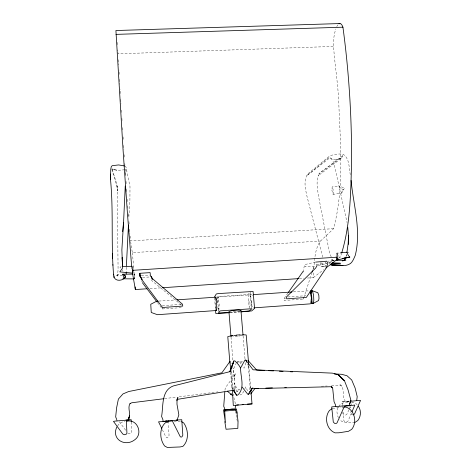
<?xml version="1.0" encoding="UTF-8"?>
<svg xmlns="http://www.w3.org/2000/svg" width="471" height="471" viewBox="0 0 471 471"><rect width="100%" height="100%" fill="white"/><g stroke="black" fill="none" stroke-linecap="round" stroke-linejoin="round"><path stroke-width="0.35" stroke-dasharray="2.35 1.77" d="M117.297 190.661L117.308 185.91L117.297 190.661L116.867 184.232L111.874 168.512M215.276 298.844L215.959 308.894M125.604 175.777L126.104 168.318L125.763 170.308M336.188 256.036L336.212 254.375M287.969 293.003L284.178 298.426L284.137 300.451L303.348 299.109L311.867 272.874M126.363 267.216L126.293 271.596M303.348 299.109L303.412 297.089M307.41 278.037L313.268 277.643L313.509 271.696M250.931 305.602L250.966 304.749M313.674 268.811C314.811 259.468 314.693 248.876 320.574 241.028L333.574 228.676C344.448 187.446 340.321 143.938 338.737 101.807C337.89 82.007 334.333 62.349 333.333 42.631C333.68 38.033 334.339 33.435 335.782 29.043M128.854 216.99L129.902 201.223L129.996 186.528L125.963 167.017L125.239 166.075M224.991 390.212L225.179 388.357L226.062 386.879L235.812 373.35L234.523 376.005L234.27 379.214L233.534 369.04L232.539 367.15M249.754 389.623L250.083 386.491L248.488 367.521L247.516 364.248M303.118 272.061L304.537 264.625L314.899 262.253M245.897 362.817L244.06 368.21L242.536 365.773M346.621 254.069L345.997 256.442L346.338 257.937M337.942 407.762L336.948 411.607L337.33 415.322L338.508 417.718M234.676 389.011L235.047 387.78L233.534 369.04L235.971 363.612M312.927 269.583L314.157 266.221L314.569 266.197L304.955 266.827L305.343 266.804M341.469 193.204L343.789 190.001L340.445 188.129L339.261 186.616L339.438 186.057L344.713 188.276L341.917 191.244L341.21 192.451L341.469 193.204L333.138 194.323L332.626 193.805L331.702 189.024L332.361 186.769L339.438 186.057M338.596 258.302L340.321 256.989L341.504 253.581M244.891 388.911L245.615 386.921L248.364 392.249M351.454 413.026L348.075 420.992L346.426 422.175L344.46 421.486L343.63 420.008L342.811 412.16M348.911 409.799L346.833 414.339L345.637 415.081L343.877 414.633L343.129 411.995M349.205 409.152L350.395 406.555M350.689 405.908L352.473 402.016M333.138 194.323L333.721 192.174L332.361 186.769M232.957 395.499L233.622 394.121M346.032 256.371L346.691 255.17M336.747 26.67L337.801 24.916M243.907 391.171L241.676 394.751L239.816 394.904M338.784 406.561L340.044 404.754L342.847 402.94L350.818 402.452M218.897 310.324L219.186 304.26L218.097 297.048L217.82 303.118L218.897 310.324L217.384 310.448M117.62 425.902L119.151 423.841L122.454 421.963L125.033 421.557M252.368 388.145L253.08 387.197M217.578 303.065L217.072 296.589L247.045 294.652L248.07 294.457L250.395 291.867L251.785 307.999M331.761 261.275L332.396 260.64L328.134 261.158M313.268 277.643L323.63 269.73M121.159 266.545L119.94 267.387L121.076 268.6M332.396 260.64L329.529 262.388L329.612 263.931M236.118 391.742L239.98 389.935M239.521 311.001L237.767 311.307A5.652 0.577 -4.7 0 1 231.638 311.79M331.525 385.861L340.286 385.566L341.864 386.055L339.962 384.66C344.513 387.297 342.705 393.391 343.412 397.665L344.937 400.338L345.066 401.569L349.794 401.068M318.16 265.45L326.78 263.642L317.601 264.237M320.48 262.471L320.969 266.498L325.979 265.909M326.097 265.88L321.864 266.651L326.226 266.021M233.216 335.717L234.105 335.587M164.632 398.613L176.301 397.141M179.215 396.776L215.665 392.166M216.395 392.078L217.855 391.89M332.573 408.381L341.063 407.403M355.016 422.393C349.782 422.811 343.218 424.094 339.544 419.337M238.703 336.064L239.81 335.947M236.277 362.175L242.494 361.675M241.976 362.146L237.219 362.552M342.446 405.413L342.064 401.757L349.629 401.045M124.797 169.784L118.674 170.266L112.557 169.483L116.82 170.29L112.746 169.413L111.992 168.665M240.01 389.682L238.779 389.788L237.408 388.604L235.588 386.173L234.646 383.035L235.047 387.78L238.102 392.849M237.072 361.404L238.927 361.263L241.07 363.983M349.535 401.363L345.066 401.569M237.543 336.188L233.021 336.453M284.178 298.426L285.603 298.326M157.426 302.535L162.295 308.964L182.171 307.575M230.172 312.397L240.41 311.672M229.901 312.685L240.139 311.961M158.774 301.081L176.331 299.88M216.566 297.13L252.415 294.681M293.38 291.879L309.476 290.778M162.336 305.685L181.123 304.378M287.805 296.977L305.903 295.717M150.002 288.57L160.982 287.834M299.356 278.573L303.754 278.279M344.854 260.41L346.073 260.328L344.654 260.316M141.288 275.712L149.595 275.17M142.56 277.437L150.149 276.942M338.855 257.084L340.321 256.989M130.65 241.588L132.327 252.668L320.574 241.028M173.952 421.798L180.405 421.398M333.574 228.676L130.549 240.893L130.12 236.177M342.064 401.757L349.417 401.457M351.501 402.428L352.879 402.375L356.017 403.653L357.448 405.207M333.174 46.441L118.009 53.835L117.732 49.92M321.304 386.214L327.145 386.014M334.728 260.204L332.597 260.18L333.992 260.439L331.625 259.674L333.886 260.804L332.844 260.033L331.69 258.014M328.723 262.718L330.889 262.794M328.729 262.818L330.907 263.036M353.315 414.857L351.419 414.61L350.877 413.809L350.618 411.63M127.965 433.302L129.519 433.832L131.073 433.232L131.845 431.742L131.279 421.78M122.336 275.8C120.329 274.781 117.744 274.67 115.807 275.9L118.386 274.387L117.526 275.352L117.656 274.805L117.444 276.106L118.08 269.789L117.291 190.213M181.523 305.067L151.88 280.71L151.003 278.414M347.951 252.115L348.652 252.809M325.067 261.782L326.126 263.154M119.322 421.763L125.804 430.417M230.248 361.699L231.691 365.243M162.371 429.723L165.869 436.953L167.282 437.895L168.589 436.976L169.065 435.269L168.3 423.529M331.195 256.907L329.412 252.409L318.278 194.894C317.525 188.388 315.77 180.952 318.861 174.871L318.119 175.748L341.893 157.909L336.312 159.551L337.654 159.239L332.043 159.416L330.601 158.062L328.958 157.396L306.909 175.63L329.223 158.333L330.601 158.062L332.42 159.852L333.974 163.69L335.158 168.624L347.027 222.518M233.545 389.052L233.063 387.874L231.65 370.294M141.683 280.639L142.136 281.999M111.827 168.995L117.073 187.122M232.668 389.435L231.714 386.379L232.174 388.322M237.272 421.339L235.577 410.971M322.723 257.26L307.121 196.907C305.532 189.56 303.094 180.664 307.693 173.976L329.782 155.883C334.039 154.388 338.549 153.528 343.053 154.211C349.782 158.403 348.846 167.876 350.306 174.688M252.409 295.305L252.568 295.929M249.948 295.476L250.354 297.107M251.985 305.767L252.238 306.78M233.863 397.53L235.612 404.583M249.548 305.932L249.789 306.921M321.881 262.518L322.37 266.574M218.309 308.093L218.432 308.746M248.688 365.614L248.953 367.527M132.327 252.668L133.57 265.456M350.018 406.544L350.188 407.998M342.14 405.737L342.435 408.587M131.692 266.963L131.886 269.006M251.414 300.898L251.638 303.507M250.289 294.51L251.461 308.081M248.982 301.063L249.206 303.671M248.07 294.457L249.236 308.058M248.765 365.325L250.672 387.91M243.083 335.935L245.05 359.491M231.002 337.048L232.957 361.222M129.537 229.259L129.884 233.457M231.008 371.884L232.374 389.399M230.649 372.479L231.979 389.052M133.623 266.133L133.841 268.817M217.861 306.656L218.256 311.696M214.558 297.69L215.453 309.176M117.155 42.366L117.444 46.052M128.324 213.693L128.595 217.243M128.919 221.505L129.136 224.349M134.123 272.474L134.618 279.179M127.441 201.635L127.182 198.026M127.753 205.892L127.959 208.73M126.564 189.248L126.77 192.174M125.386 172.133L125.627 175.665M126.01 181.323L126.204 184.149M124.226 154.765L124.421 157.685M124.809 163.519L124.903 164.974M123.066 136.926L123.296 140.464M123.614 145.415L123.891 149.66M121.512 112.434L121.288 108.807M121.877 118.233L122.107 121.859M122.472 127.653L122.654 130.555M120.352 93.564L120.093 89.26M120.711 99.375L120.976 103.726M119.204 74.336L118.945 69.996M119.499 79.311L119.799 84.285M118.351 59.711L118.651 64.857M162.183 306.915L162.295 308.964M122.648 269.624L122.713 271.072M250.548 386.461L250.601 387.821M134.618 274.104L134.612 278.903L134.618 274.104M342.788 155.601L318.949 173.664L342.8 156.596L342.788 155.601"/><path stroke-width="0.71" d="M177.037 400.238L176.972 404.142L178.862 414.933L177.591 418.56L177.697 420.12L163.048 421.362L162.948 419.796L161.6 416.382C163.431 406.185 161.106 390.506 173.293 385.955L230.084 371.607L233.857 360.969L234.876 360.863L236.342 362.37L238.561 364.795L240.575 367.945C240.41 376.924 245.45 388.033 237.661 395.151L236.636 395.234L232.892 390.065M110.603 174.076L110.491 179.227L110.767 169.154L111.321 166.493L112.275 165.68L118.633 164.932L124.615 165.969M122.695 231.614L123.537 222.518L121.865 249.895L122.59 268.176M123.555 222.748L125.251 186.057M224.802 392.066L223.725 406.267L224.732 408.728M126.399 265.897L128.453 225.02M310.848 293.303L311.36 290.972L312.102 303.271L311.519 301.652M126.151 274.051L126.293 272.173M341.74 252.903C350.665 223.154 350.712 191.591 351.602 160.788C351.737 116.131 348.911 71.451 342.935 27.188L342.064 25.234L341.075 24.009L340.009 23.55L115.919 30.527L123.013 149.101L127.529 214.717L131.692 266.963M124.715 278.043C121.748 280.769 116.308 281.505 114.076 277.496L113.646 274.181M347.009 252.65L348.428 255.635L349.812 257.089L337.36 259.927L337.878 255.417L336.706 253.274L338.113 253.127M346.897 252.656L348.151 243.589L348.54 235.6L348.493 244.19L348.481 235.995L347.728 227.246M235.182 407.898L235.783 405.29M242.153 387.097L247.823 394.315L248.694 394.239L249.094 392.867M232.627 364.748L233.257 362.699L229.648 371.754M176.884 400.756L177.908 397.453L177.243 399.432L177.82 398.225L176.76 399.461L234.899 390.017L233.51 390.135M312.09 272.185L312.538 270.801M116.855 426.926C110.973 439.349 125.304 447.491 135.042 439.561C143.284 433.544 137.143 418.578 126.964 421.251M230.084 371.607L233.857 360.969M349.694 403.888L350.924 400.421L348.075 389.929L344.466 380.715L338.355 374.822L332.285 373.132L253.045 369.788L245.827 360.038L244.961 360.079L240.575 367.945M349.665 403.965L350.924 400.421M345.396 258.132L344.766 259.898L345.367 258.591L343.683 260.722M352.02 411.701L354.834 405.06L344.413 406.261L337.042 422.84L336.159 423.482L334.604 423.388L333.285 421.992L331.702 406.92L335.876 406.449M133.005 266.25L132.681 266.98L132.793 273.151L119.805 271.891L122.236 268.541M130.084 403.459C127.082 408.074 131.438 413.962 128.53 418.654L129.519 415.74L128.824 419.973L116.826 420.95M214.499 296.971L216.26 293.986L218.309 293.586L253.086 291.472L254.552 308.364L251.708 310.937L240.869 311.908M248.694 394.239L252.009 388.622L250.86 388.71L330.936 386.738L332.238 387.386L331.454 386.703L332.703 388.498L334.057 401.71L335.57 405.025L335.729 406.544L349.853 405.407L348.369 405.443M215.424 297.542L215.618 297.219L216.207 299.468L216.689 304.437L216.419 310.495L216.136 309.853M249.824 391.807L252.009 388.622M288.393 292.403L303.141 271.32M249.889 391.737L252.285 388.334M250.684 394.039L254.982 388.428M124.432 278.326L125.333 277.236L125.233 275.653L122.86 274.193L133.146 274.116M124.332 278.39L125.151 277.407L125.05 275.806L122.86 274.193M240.652 310.689L240.946 310.389L238.903 310.112A5.664 0.583 -4.7 0 0 232.068 310.595L228.941 311.519L230.943 336.318M325.932 267.975L337.442 259.185M353.315 414.857L354.569 413.909L360.55 400.403L356.47 400.574M355.016 422.393L357.83 420.509C361.004 416.429 361.316 410.559 358.407 406.243M332.061 408.728L329.47 410.447C323.977 417.441 326.521 429.634 335.075 432.855L338.973 432.784L348.446 431.312L351.713 429.34C357.442 422.416 354.704 409.905 345.891 407.068L343.848 407.174M312.679 303.689L318.543 300.563L319.002 298.626L318.826 295.411L317.819 292.732L311.89 290.613L310.683 290.695M230.319 394.451L231.608 393.85M130.043 403.541L131.827 402.758L163.902 398.707M344.248 260.228L342.441 260.881L344.242 260.445M349.812 257.089L342.17 258.491M338.902 23.862L340.009 23.55M334.351 373.933L341.675 374.298L346.997 375.74L351.719 379.991L355.116 388.057L357.206 396.582L356.682 400.668L350.748 401.274M231.208 336.1L232.374 335.841M315.582 262.111L326.845 261.187L327.816 263.519L326.309 267.84L306.285 297.478L286.704 298.838L286.356 297.077L315.7 267.993L317.024 265.662L316.895 264.284M338.007 259.009L336.612 259.221L336.217 256.595M344.283 258.055L347.769 257.525M117.026 420.827L113.458 421.368L122.772 434.003L124.326 434.751L126.511 434.056L126.929 433.208L126.369 420.385L131.156 419.643L131.279 421.78M232.809 335.487L227.776 336.6L229.783 361.669L230.772 368.958M250.855 390.094L252.02 403.9L233.698 405.443L233.286 405.407L232.409 390.123M168.224 422.157L165.686 422.499C159.051 428.127 159.592 439.384 164.603 445.966L167.299 447.45L179.969 446.961L182.83 446.426C189.136 440.562 188.506 429.634 183.731 422.964L181.641 421.675M338.001 259.038L336.612 259.221L337.36 259.927M234.105 335.587L236.401 335.346M165.604 420.98L166.705 420.862M340.221 252.909L347.245 252.185M232.957 395.499L232.497 395.54L227.375 391.166M227.846 409.517L224.82 409.858L229.495 409.605M231.661 409.423L235.035 408.993M236.742 405.019L238.503 404.854M224.626 411.077L235.965 410.111M242.165 404.53L243.413 404.43M226.951 409.552L223.501 409.847L225.356 422.387L224.661 410.029L236.601 409.016L236.931 413.232M230.407 409.258L232.48 409.087M230.584 409.275L233.528 409.069M236.124 335.117L239.898 334.834M216.654 310.501L157.408 314.699L151.262 312.491L150.749 304.278L156.578 301.234L158.038 301.134M253.951 307.851L310.271 303.86M229.442 312.45L218.367 313.133L219.963 310.99L220.993 310.807L251.844 308.735L249.483 310.925L241.14 311.619M229.165 312.738L215.789 313.486L215.506 309.894M177.061 299.833L215.836 297.183M253.145 294.628L291.92 291.979M247.422 404.13L252.02 403.9M132.51 273.209L135.354 289.547L147.07 288.764M162.448 287.734L298.626 278.62M132.745 270.325L336.653 257.225M125.975 420.061L128.824 419.973M176.731 420.044L181.759 419.726L182.825 435.169L181.971 436.817L180.976 437.135L180.216 436.599L172.368 420.962L158.55 421.828L161.736 428.404M239.916 335.122L242.353 335.099M254.87 388.475L258.52 388.351M265.821 388.104L272.391 387.88M284.802 387.456L286.262 387.403M176.195 420.114L177.697 420.12M115.954 34.377L342.935 27.188M122.554 266.509L131.609 266.286M122.866 278.791L133.876 278.897M336.147 260.222L344.654 260.316M242.848 334.74L246.203 334.934L248.706 364.595M332.338 262.847L340.286 263.136L340.35 263.995L331.637 263.112M330.707 264.973L342.982 265.438L332.862 264.926C338.731 264.867 345.272 267.187 350.518 263.483C352.926 261.352 353.933 258.314 355.228 255.476C361.534 230.625 353.397 205.209 351.089 180.44M264.726 370.459L256.666 370.059L247.84 360.262M268.388 370.642L273.521 370.901M279.385 371.189L283.047 371.372M290.377 371.737L292.573 371.849M230.248 361.699L229.783 361.669L221.87 372.82L128.677 391.531L122.99 393.921L118.386 399.078L116.596 407.857L115.678 416.876L116.761 419.673M356.317 400.638L356.682 400.668M331.519 264.926L332.767 265.079L331.749 264.849L331.243 263.978M311.89 290.613L312.532 291.166L313.58 295.146L313.816 300.345L313.215 303.371L310.795 303.542L311.396 297.831L310.112 291.337M142.36 282.677L156.978 301.952M236.636 395.234L234.511 391.407M140.629 277.172L142.071 279.38L139.858 275.747L139.734 273.298L150.137 272.627L150.308 275.064L152.539 279.25L151.038 276.495L152.48 278.697L182.571 304.278L182.742 306.079L162.471 307.492L142.089 279.939L139.858 275.747L140.629 277.172L139.899 275.8L139.734 273.298L140.181 275.235M246.71 362.258L245.827 360.038M123.649 277.643L122.849 274.257M215.901 297.819L216.207 299.468M236.842 411.642L238.043 421.192L237.831 428.404L226.045 429.252L224.814 421.639M235.241 408.852L235.465 410.265M349.67 403.635L349.929 405.819M240.946 310.389L243.024 335.222M113.994 276.436L114.076 277.496M113.546 275.07L112.893 264.625M135.171 286.927L135.354 289.547M168.106 420.591L168.206 422.057M132.952 269.636L132.793 273.151M122.183 258.243L122.154 257.655L122.466 265.285M112.928 265.25C111.409 236.477 113.287 207.652 110.45 178.903M112.657 253.445L112.575 258.196L112.64 253.486M339.126 375.528L338.355 374.822L344.466 380.715L339.126 375.528"/></g></svg>
